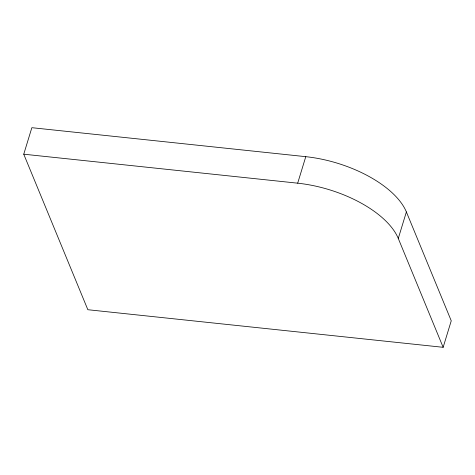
<?xml version="1.0" encoding="UTF-8"?>
<svg xmlns="http://www.w3.org/2000/svg" width="475" height="475" viewBox="0 0 475 475"><rect width="100%" height="100%" fill="white"/><g stroke="black" fill="none" stroke-linecap="round" stroke-linejoin="round"><path stroke-width="0.71" d="M23.75 154.197L31.855 127.692L305.781 156.673A86.48 41.984 17 0 1 406.38 211.939L451.25 320.803L443.145 347.308L87.851 309.718L23.75 154.197L297.683 183.184A86.48 41.984 17 0 1 398.276 238.45L443.145 347.308M297.683 183.184L305.781 156.673M398.276 238.45L406.38 211.939"/></g></svg>
